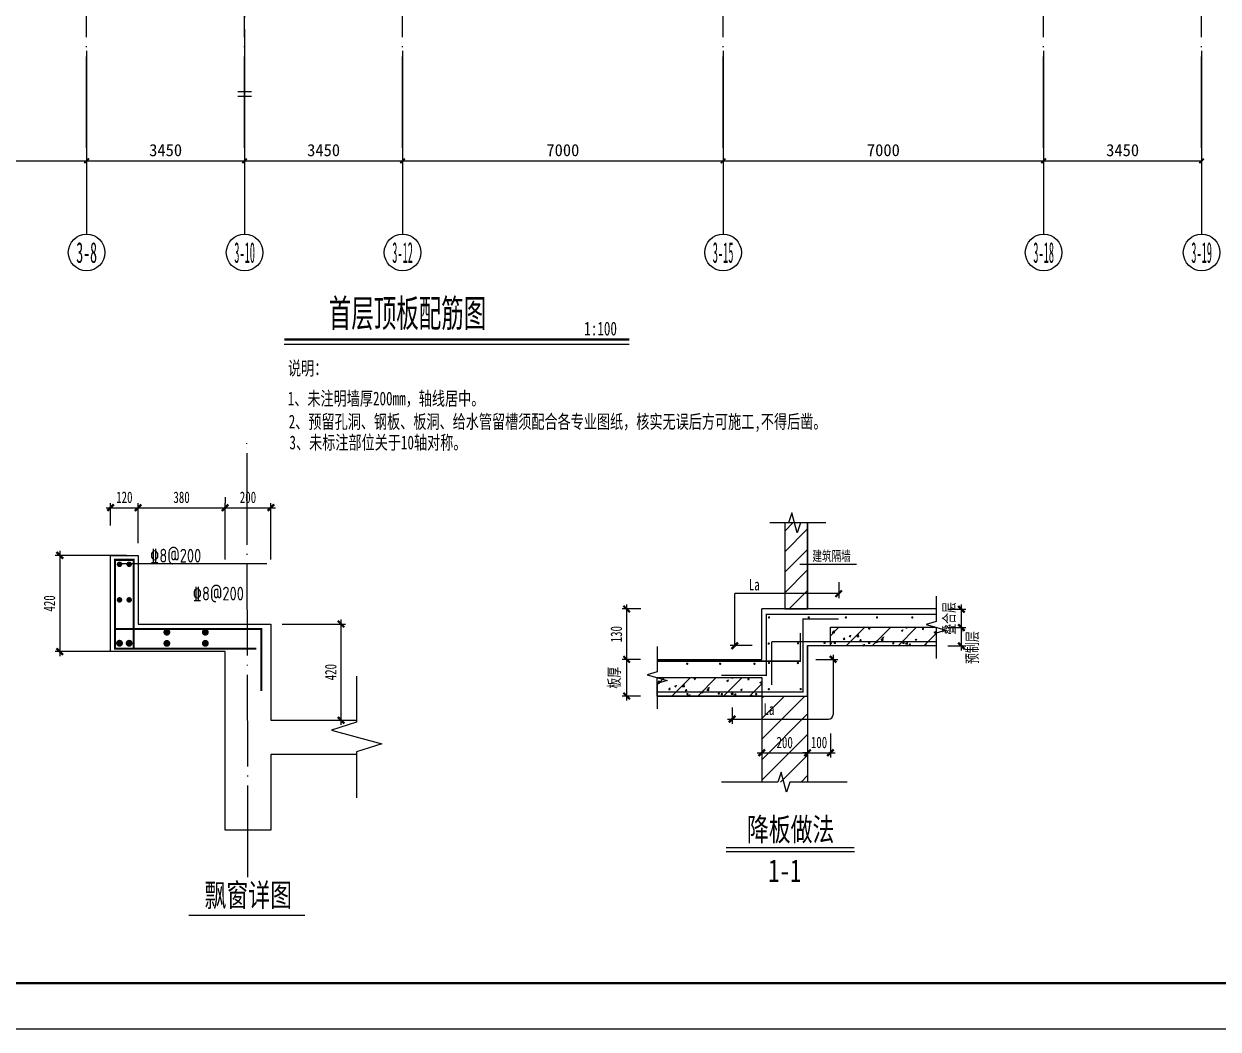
# Model space of a CAD drawing. Extents: x -3200779283 to -8106663, y 659664 to 1123462.
# Drawn here: x -8154621 to -8128540, y 659664 to 681610 of the extents above; entities that cross this region are included whole.
import ezdxf
from ezdxf.enums import TextEntityAlignment as Align
from ezdxf.xclip import XClip

# ---------------------------------------------------------------- set-up
doc = ezdxf.new("R2010")
doc.units = 0
doc.header["$LTSCALE"] = 1000
doc.header["$MEASUREMENT"] = 0
doc.header["$XCLIPFRAME"] = 0
for name, pattern in [('3#-轴线$0$DOTE', [2.42, 2, -0.2, 0.02, -0.2]), ('4#-1F$0$CENTER', [2, 1.25, -0.25, 0.25, -0.25]), ('DASH', [0.35, 0.25, -0.1]), ('节点$0$DASH', [0.35, 0.25, -0.1]), ('节点$0$DOTE', [2.42, 2, -0.2, 0.02, -0.2])]:
    doc.linetypes.add(name, pattern=pattern)
doc.layers.get('Defpoints').update_dxf_attribs({"color": 30, "linetype": 'DASH'})
for name, color, linetype in [('3#-轴线$0$3#-轴号$0$A-ANNO-AXIS-CIRC', 3, 'Continuous'), ('3#-轴线$0$3#-轴号$0$A-ANNO-AXIS-TEXT', 7, 'Continuous'), ('3#-轴线$0$3#-轴号$0$A-ANNO-DIMS', 3, 'Continuous'), ('3#-轴线$0$A-ANNO-DOTE', 10, '3#-轴线$0$DOTE'), ('3#-轴线$0$AXIS_TEXT', 7, 'Continuous'), ('3#4#5#$0$BORDER', 7, 'Continuous'), ('3#4#5#模板$0$BORDER', 7, 'Continuous'), ('4#-1F$0$THIN', 7, 'Continuous'), ('NUM', 7, 'Continuous'), ('S-ANNO-DIMS', 3, 'Continuous'), ('S-ANNO-TEXT', 7, 'Continuous'), ('S-PC-FQ-WYQ', 4, 'Continuous'), ('节点$0$NUM', 7, 'Continuous'), ('节点$0$REIN', 1, 'Continuous'), ('节点$0$S-ANNO-DIMS', 3, 'Continuous'), ('节点$0$S-ANNO-DOTE', 230, '节点$0$DOTE'), ('节点$0$S-ANNO-TEXT', 7, 'Continuous'), ('节点$0$S-ANNO-THIN', 3, 'Continuous'), ('节点$0$S-DETL', 4, 'Continuous'), ('节点$0$S-DETL-DIMS', 210, 'Continuous'), ('节点$0$S-DETL-SBAR', 6, 'Continuous'), ('节点$0$S-DETL-TEXT', 7, 'Continuous'), ('节点$0$S-REIN', 1, 'Continuous'), ('节点$0$S-WALL-HATC', 253, 'Continuous')]:
    doc.layers.add(name, color=color, linetype=linetype)
doc.styles.add('3#-轴线$0$3#-轴号$0$_TCH_AXIS', font='')
doc.styles.add('3#-轴线$0$3#-轴号$0$_TCH_DIM_T3', font='')
doc.styles.add('3#-轴线$0$COMPLEX', font='COMPLEX')
doc.styles.add('宋体', font='', dxfattribs={"width": 0.8})
doc.styles.add('楷体', font='', dxfattribs={"width": 0.6})
doc.styles.add('节点$0$-楷体_GB2312-1.0', font='', dxfattribs={"width": 0.7})
doc.styles.add('节点$0$TSSD_Dimension', font='Tssdeng.shx', dxfattribs={"width": 0.7, "bigfont": 'hztxt.shx'})
doc.styles.add('节点$0$TSSD_Rein', font='Tssdeng.shx', dxfattribs={"width": 0.7, "bigfont": 'hztxt.shx'})
doc.styles.add('节点$0$楷体', font='', dxfattribs={"width": 0.7, "height": 250})
doc.styles.get('3#-轴线$0$3#-轴号$0$_TCH_AXIS').set_extended_font_data('SimSun')
doc.styles.get('3#-轴线$0$3#-轴号$0$_TCH_DIM_T3').set_extended_font_data('SimSun')
doc.styles.get('宋体').set_extended_font_data('SimSun')
doc.styles.get('楷体').set_extended_font_data('KaiTi_GB2312')
doc.styles.get('节点$0$-楷体_GB2312-1.0').set_extended_font_data('KaiTi_GB2312')
doc.styles.get('节点$0$楷体').set_extended_font_data('KaiTi_GB2312')
doc.dimstyles.new('3#-轴线$0$3#-轴号$0$_TCH_ARCH&&100', dxfattribs={"dimtxt": 264.345992, "dimasz": 100, "dimexe": 250, "dimexo": 300, "dimgap": 100, "dimtad": 1, "dimdec": 0, "dimzin": 0, "dimdsep": 46, "dimtxsty": '3#-轴线$0$3#-轴号$0$_TCH_DIM_T3', "dimblk": '3#-轴线$0$3#-轴号$0$_ArchTick', "dimcen": 0.09, "dimclrt": 7, "dimazin": 2, "dimtfac": 1, "dimtdec": 0, "dimtix": 1, "dimtmove": 2, "dimatfit": 3, "dimfxl": 100, "dimtolj": 1, "dimtzin": 0, "dimarcsym": 0})
doc.dimstyles.new('节点$0$TSSD_20_100', dxfattribs={"dimtxt": 300, "dimasz": 100, "dimexe": 100, "dimexo": 250, "dimgap": 100, "dimtad": 1, "dimdec": 0, "dimlfac": 0.2, "dimzin": 0, "dimdsep": 46, "dimtxsty": '节点$0$楷体', "dimblk": '节点$0$_ArchTick', "dimcen": 0, "dimdle": 100, "dimclrt": 7, "dimadec": 0, "dimazin": 0, "dimtfac": 1, "dimtdec": 0, "dimtix": 1, "dimtmove": 2, "dimatfit": 3, "dimfxl": 1, "dimtolj": 1, "dimtzin": 0, "dimarcsym": 0})
pattern_1 = [(45, (207410.23, -258407.8), (-224.5064, 224.5064), [])]

# ---------------------------------------------------------------- blocks, each defined once
blk = doc.blocks.new('A$C635F6008')
at = {"layer": 'NUM', "style": '楷体', "width": 0.7}
for s, p in [('说明：', (161, 2800)), ('   1、未注明墙厚200mm，轴线居中。', (-273, 2141)), ('2、预留孔洞、钢板、板洞、给水管留槽须配合各专业图纸，核实无误后方可施工,不得后凿。', (177, 1636))]:
    blk.add_text(s, height=300, dxfattribs=at).set_placement(p, align=Align.BOTTOM_LEFT)
blk = doc.blocks.new('节点$0$_ArchTick')
at = {"color": 0, "linetype": 'ByBlock', "const_width": 0.5}
blk.add_lwpolyline([(-0.71, -0.71), (0.71, 0.71)], dxfattribs=at)
blk = doc.blocks.new('*D2132')
at = {"layer": 'Defpoints', "color": 0, "transparency": 16777216}
for p in [(91329, -121464), (90329, -122846), (91329, -122846)]:
    blk.add_point(p, dxfattribs=at)
at = {"layer": '节点$0$S-DETL-DIMS', "color": 0, "lineweight": -2, "transparency": 16777216}
for p, q in [((90229, -121464), (91429, -121464)), ((90329, -122596), (90329, -121364)), ((91329, -122596), (91329, -121364))]:
    blk.add_line(p, q, dxfattribs=at)
at = {"layer": '节点$0$S-DETL-DIMS', "color": 0, "lineweight": -2, "transparency": 16777216, "xscale": 100, "yscale": 100, "zscale": 100, "rotation": 180}
blk.add_blockref('节点$0$_ArchTick', (90329, -121464), dxfattribs=at)
at = {"layer": '节点$0$S-DETL-DIMS', "color": 0, "lineweight": -2, "transparency": 16777216, "xscale": 100, "yscale": 100, "zscale": 100}
blk.add_blockref('节点$0$_ArchTick', (91329, -121464), dxfattribs=at)
at = {"layer": '节点$0$S-DETL-DIMS', "color": 7, "transparency": 16777216, "insert": (90829, -121239), "char_height": 250, "attachment_point": 5, "style": '节点$0$楷体'}
blk.add_mtext('\\A1;200', dxfattribs=at)
blk = doc.blocks.new('*D2133')
at = {"layer": 'Defpoints', "color": 0, "transparency": 16777216}
for p in [(90329, -121464), (90329, -121482), (88429, -122488)]:
    blk.add_point(p, dxfattribs=at)
at = {"layer": '节点$0$S-DETL-DIMS', "color": 0, "lineweight": -2, "transparency": 16777216}
for p, q in [((90329, -121232), (90329, -121364)), ((88329, -121464), (90429, -121464)), ((88429, -122238), (88429, -121364))]:
    blk.add_line(p, q, dxfattribs=at)
at = {"layer": '节点$0$S-DETL-DIMS', "color": 0, "lineweight": -2, "transparency": 16777216, "xscale": 100, "yscale": 100, "zscale": 100, "rotation": 180}
blk.add_blockref('节点$0$_ArchTick', (88429, -121464), dxfattribs=at)
at = {"layer": '节点$0$S-DETL-DIMS', "color": 0, "lineweight": -2, "transparency": 16777216, "xscale": 100, "yscale": 100, "zscale": 100}
blk.add_blockref('节点$0$_ArchTick', (90329, -121464), dxfattribs=at)
at = {"layer": '节点$0$S-DETL-DIMS', "color": 7, "transparency": 16777216, "insert": (89379, -121239), "char_height": 250, "attachment_point": 5, "style": '节点$0$楷体'}
blk.add_mtext('\\A1;380', dxfattribs=at)
blk = doc.blocks.new('*D2134')
at = {"layer": 'Defpoints', "color": 0, "transparency": 16777216}
for p in [(91329, -124005), (92862, -124005), (91329, -126105)]:
    blk.add_point(p, dxfattribs=at)
at = {"layer": '节点$0$S-DETL-DIMS', "color": 0, "lineweight": -2, "transparency": 16777216}
for p, q in [((91579, -124005), (92962, -124005)), ((92862, -126205), (92862, -123905)), ((91579, -126105), (92962, -126105))]:
    blk.add_line(p, q, dxfattribs=at)
at = {"layer": '节点$0$S-DETL-DIMS', "color": 0, "lineweight": -2, "transparency": 16777216, "xscale": 100, "yscale": 100, "zscale": 100}
for p, rotation in [((92862, -124005), 90), ((92862, -126105), 270)]:
    blk.add_blockref('节点$0$_ArchTick', p, dxfattribs=dict(at, rotation=rotation))
at = {"layer": '节点$0$S-DETL-DIMS', "color": 7, "transparency": 16777216, "insert": (92637, -125055), "char_height": 250, "attachment_point": 5, "rotation": 90, "style": '节点$0$楷体'}
blk.add_mtext('\\A1;420', dxfattribs=at)
blk = doc.blocks.new('*D2135')
at = {"layer": 'Defpoints', "color": 0, "transparency": 16777216}
for p in [(88429, -122505), (86720, -124605), (88429, -124605)]:
    blk.add_point(p, dxfattribs=at)
at = {"layer": '节点$0$S-DETL-DIMS', "color": 0, "lineweight": -2, "transparency": 16777216}
for p, q in [((88179, -122505), (86620, -122505)), ((86720, -122405), (86720, -124705)), ((88179, -124605), (86620, -124605))]:
    blk.add_line(p, q, dxfattribs=at)
at = {"layer": '节点$0$S-DETL-DIMS', "color": 0, "lineweight": -2, "transparency": 16777216, "xscale": 100, "yscale": 100, "zscale": 100}
for p, rotation in [((86720, -122505), 90), ((86720, -124605), 270)]:
    blk.add_blockref('节点$0$_ArchTick', p, dxfattribs=dict(at, rotation=rotation))
at = {"layer": '节点$0$S-DETL-DIMS', "color": 7, "transparency": 16777216, "insert": (86495, -123555), "char_height": 250, "attachment_point": 5, "rotation": 90, "style": '节点$0$楷体'}
blk.add_mtext('\\A1;420', dxfattribs=at)
blk = doc.blocks.new('*D2032')
at = {"layer": 'Defpoints', "color": 0, "transparency": 16777216}
for p in [(66860, -149373), (67410, -149373), (66860, -149773)]:
    blk.add_point(p, dxfattribs=at)
at = {"layer": '节点$0$S-DETL-DIMS', "color": 0, "lineweight": -2, "transparency": 16777216}
for p, q in [((67110, -149373), (67510, -149373)), ((67410, -149873), (67410, -149273)), ((67110, -149773), (67510, -149773))]:
    blk.add_line(p, q, dxfattribs=at)
at = {"layer": '节点$0$S-DETL-DIMS', "color": 0, "lineweight": -2, "transparency": 16777216, "xscale": 100, "yscale": 100, "zscale": 100}
for p, rotation in [((67410, -149373), 90), ((67410, -149773), 270)]:
    blk.add_blockref('节点$0$_ArchTick', p, dxfattribs=dict(at, rotation=rotation))
at = {"layer": '节点$0$S-DETL-DIMS', "color": 7, "transparency": 16777216, "insert": (67660, -149811), "char_height": 250, "attachment_point": 5, "rotation": 90, "style": '节点$0$楷体'}
blk.add_mtext('\\A1;预制层', dxfattribs=at)
blk = doc.blocks.new('*D2033')
at = {"layer": 'Defpoints', "color": 0, "transparency": 16777216}
for p in [(66860, -148973), (67410, -148973), (66860, -149373)]:
    blk.add_point(p, dxfattribs=at)
at = {"layer": '节点$0$S-DETL-DIMS', "color": 0, "lineweight": -2, "transparency": 16777216}
for p, q in [((67410, -148973), (67410, -148873)), ((67110, -148973), (67510, -148973)), ((67410, -149373), (67410, -148973)), ((67110, -149373), (67510, -149373)), ((67410, -149373), (67410, -149473))]:
    blk.add_line(p, q, dxfattribs=at)
at = {"layer": '节点$0$S-DETL-DIMS', "color": 0, "lineweight": -2, "transparency": 16777216, "xscale": 100, "yscale": 100, "zscale": 100}
for p, rotation in [((67410, -148973), 270), ((67410, -149373), 90)]:
    blk.add_blockref('节点$0$_ArchTick', p, dxfattribs=dict(at, rotation=rotation))
at = {"layer": '节点$0$S-DETL-DIMS', "color": 7, "transparency": 16777216, "insert": (67155, -149173), "char_height": 250, "attachment_point": 5, "rotation": 90, "style": '节点$0$楷体'}
blk.add_mtext('\\A1;叠合层', dxfattribs=at)
blk = doc.blocks.new('*D2034')
at = {"layer": 'Defpoints', "color": 0, "transparency": 16777216}
for p in [(63050, -151438), (64050, -151438), (64050, -152108)]:
    blk.add_point(p, dxfattribs=at)
at = {"layer": '节点$0$S-ANNO-DIMS', "color": 0, "lineweight": -2, "transparency": 16777216}
for p, q in [((63050, -151688), (63050, -152208)), ((64050, -151688), (64050, -152208)), ((62950, -152108), (64150, -152108))]:
    blk.add_line(p, q, dxfattribs=at)
at = {"layer": '节点$0$S-ANNO-DIMS', "color": 0, "lineweight": -2, "transparency": 16777216, "xscale": 100, "yscale": 100, "zscale": 100, "rotation": 180}
blk.add_blockref('节点$0$_ArchTick', (63050, -152108), dxfattribs=at)
at = {"layer": '节点$0$S-ANNO-DIMS', "color": 0, "lineweight": -2, "transparency": 16777216, "xscale": 100, "yscale": 100, "zscale": 100}
blk.add_blockref('节点$0$_ArchTick', (64050, -152108), dxfattribs=at)
at = {"layer": '节点$0$S-ANNO-DIMS', "color": 7, "transparency": 16777216, "insert": (63550, -151883), "char_height": 250, "attachment_point": 5, "style": '节点$0$楷体'}
blk.add_mtext('\\A1;200', dxfattribs=at)
blk = doc.blocks.new('*D2035')
at = {"layer": 'Defpoints', "color": 0, "transparency": 16777216}
for p in [(60100, -150068), (60650, -150068), (60650, -150868)]:
    blk.add_point(p, dxfattribs=at)
at = {"layer": '节点$0$S-DETL-DIMS', "color": 0, "lineweight": -2, "transparency": 16777216}
for p, q in [((60400, -150068), (60000, -150068)), ((60100, -150968), (60100, -149968)), ((60400, -150868), (60000, -150868))]:
    blk.add_line(p, q, dxfattribs=at)
at = {"layer": '节点$0$S-DETL-DIMS', "color": 0, "lineweight": -2, "transparency": 16777216, "xscale": 100, "yscale": 100, "zscale": 100}
for p, rotation in [((60100, -150068), 90), ((60100, -150868), 270)]:
    blk.add_blockref('节点$0$_ArchTick', p, dxfattribs=dict(at, rotation=rotation))
at = {"layer": '节点$0$S-DETL-DIMS', "color": 7, "transparency": 16777216, "insert": (59839, -150468), "char_height": 250, "attachment_point": 5, "rotation": 90, "style": '节点$0$楷体'}
blk.add_mtext('\\A1;板厚', dxfattribs=at)
blk = doc.blocks.new('*D2036')
at = {"layer": 'Defpoints', "color": 0, "transparency": 16777216}
for p in [(60100, -148968), (60660, -148968), (60650, -150068)]:
    blk.add_point(p, dxfattribs=at)
at = {"layer": '节点$0$S-DETL-DIMS', "color": 0, "lineweight": -2, "transparency": 16777216}
for p, q in [((60100, -150168), (60100, -148868)), ((60410, -148968), (60000, -148968)), ((60400, -150068), (60000, -150068))]:
    blk.add_line(p, q, dxfattribs=at)
at = {"layer": '节点$0$S-DETL-DIMS', "color": 0, "lineweight": -2, "transparency": 16777216, "xscale": 100, "yscale": 100, "zscale": 100}
for p, rotation in [((60100, -148968), 90), ((60100, -150068), 270)]:
    blk.add_blockref('节点$0$_ArchTick', p, dxfattribs=dict(at, rotation=rotation))
at = {"layer": '节点$0$S-DETL-DIMS', "color": 7, "transparency": 16777216, "insert": (59875, -149518), "char_height": 250, "attachment_point": 5, "rotation": 90, "style": '节点$0$楷体'}
blk.add_mtext('\\A1;130', dxfattribs=at)
blk = doc.blocks.new('*D2037')
at = {"layer": 'Defpoints', "color": 0, "transparency": 16777216}
for p in [(64050, -151438), (64550, -151438), (64550, -152108)]:
    blk.add_point(p, dxfattribs=at)
at = {"layer": '节点$0$S-ANNO-DIMS', "color": 0, "lineweight": -2, "transparency": 16777216}
for p, q in [((64050, -151688), (64050, -152208)), ((64550, -151688), (64550, -152208)), ((64050, -152108), (63950, -152108)), ((64050, -152108), (64550, -152108)), ((64550, -152108), (64650, -152108))]:
    blk.add_line(p, q, dxfattribs=at)
at = {"layer": '节点$0$S-ANNO-DIMS', "color": 0, "lineweight": -2, "transparency": 16777216, "xscale": 100, "yscale": 100, "zscale": 100}
blk.add_blockref('节点$0$_ArchTick', (64050, -152108), dxfattribs=at)
at = {"layer": '节点$0$S-ANNO-DIMS', "color": 0, "lineweight": -2, "transparency": 16777216, "xscale": 100, "yscale": 100, "zscale": 100, "rotation": 180}
blk.add_blockref('节点$0$_ArchTick', (64550, -152108), dxfattribs=at)
at = {"layer": '节点$0$S-ANNO-DIMS', "color": 7, "transparency": 16777216, "insert": (64300, -151883), "char_height": 250, "attachment_point": 5, "style": '节点$0$楷体'}
blk.add_mtext('\\A1;100', dxfattribs=at)
blk = doc.blocks.new('*D2039')
at = {"layer": 'Defpoints', "color": 0, "transparency": 16777216}
for p in [(88429, -121464), (87829, -122101), (88429, -122101)]:
    blk.add_point(p, dxfattribs=at)
at = {"layer": '节点$0$S-DETL-DIMS', "color": 0, "lineweight": -2, "transparency": 16777216}
for p, q in [((87729, -121464), (88529, -121464)), ((87829, -121851), (87829, -121364)), ((88429, -121851), (88429, -121364))]:
    blk.add_line(p, q, dxfattribs=at)
at = {"layer": '节点$0$S-DETL-DIMS', "color": 0, "lineweight": -2, "transparency": 16777216, "xscale": 100, "yscale": 100, "zscale": 100, "rotation": 180}
blk.add_blockref('节点$0$_ArchTick', (87829, -121464), dxfattribs=at)
at = {"layer": '节点$0$S-DETL-DIMS', "color": 0, "lineweight": -2, "transparency": 16777216, "xscale": 100, "yscale": 100, "zscale": 100}
blk.add_blockref('节点$0$_ArchTick', (88429, -121464), dxfattribs=at)
at = {"layer": '节点$0$S-DETL-DIMS', "color": 7, "transparency": 16777216, "insert": (88129, -121239), "char_height": 250, "attachment_point": 5, "style": '节点$0$楷体'}
blk.add_mtext('\\A1;120', dxfattribs=at)
blk = doc.blocks.new('3#-轴线$0$_AXISO')
blk.add_circle((0, 0), 0.5)
at = {"layer": '3#-轴线$0$AXIS_TEXT', "style": '3#-轴线$0$COMPLEX', "width": 1.041667}
blk.add_attdef('A', text='', height=0.56, dxfattribs=at).set_placement((-0.25, -0.28), (0.25, -0.28), align=Align.FIT)
blk = doc.blocks.new('3#-轴线$0$3#-轴号$0$_ArchTick')
at = {"color": 0, "linetype": 'ByBlock', "const_width": 0.4}
blk.add_lwpolyline([(-0.5, -0.5), (0.5, 0.5)], dxfattribs=at)
blk = doc.blocks.new('*D377')
at = {"layer": '3#-轴线$0$3#-轴号$0$A-ANNO-DIMS', "color": 0, "lineweight": -2, "transparency": 16777216}
for p, q in [((10450, -15882), (10450, -16632)), ((17450, -15882), (17450, -16632)), ((10450, -16382), (17450, -16382))]:
    blk.add_line(p, q, dxfattribs=at)
at = {"layer": 'Defpoints', "color": 0, "transparency": 16777216}
for p in [(10450, -15582), (17450, -15582), (17450, -16382)]:
    blk.add_point(p, dxfattribs=at)
at = {"layer": '3#-轴线$0$3#-轴号$0$A-ANNO-DIMS', "color": 0, "lineweight": -2, "transparency": 16777216, "xscale": 100, "yscale": 100, "zscale": 100, "rotation": 180}
blk.add_blockref('3#-轴线$0$3#-轴号$0$_ArchTick', (10450, -16382), dxfattribs=at)
at = {"layer": '3#-轴线$0$3#-轴号$0$A-ANNO-DIMS', "color": 0, "lineweight": -2, "transparency": 16777216, "xscale": 100, "yscale": 100, "zscale": 100}
blk.add_blockref('3#-轴线$0$3#-轴号$0$_ArchTick', (17450, -16382), dxfattribs=at)
at = {"layer": '3#-轴线$0$3#-轴号$0$A-ANNO-DIMS', "color": 7, "transparency": 16777216, "insert": (13950, -16149), "char_height": 264.3, "attachment_point": 5, "style": '3#-轴线$0$3#-轴号$0$_TCH_DIM_T3'}
blk.add_mtext('\\A1;7000', dxfattribs=at)
blk = doc.blocks.new('*D378')
at = {"layer": '3#-轴线$0$3#-轴号$0$A-ANNO-DIMS', "color": 0, "lineweight": -2, "transparency": 16777216}
for p, q in [((17450, -15882), (17450, -16632)), ((20900, -15882), (20900, -16632)), ((17450, -16382), (20900, -16382))]:
    blk.add_line(p, q, dxfattribs=at)
at = {"layer": 'Defpoints', "color": 0, "transparency": 16777216}
for p in [(17450, -15582), (20900, -15582), (20900, -16382)]:
    blk.add_point(p, dxfattribs=at)
at = {"layer": '3#-轴线$0$3#-轴号$0$A-ANNO-DIMS', "color": 0, "lineweight": -2, "transparency": 16777216, "xscale": 100, "yscale": 100, "zscale": 100, "rotation": 180}
blk.add_blockref('3#-轴线$0$3#-轴号$0$_ArchTick', (17450, -16382), dxfattribs=at)
at = {"layer": '3#-轴线$0$3#-轴号$0$A-ANNO-DIMS', "color": 0, "lineweight": -2, "transparency": 16777216, "xscale": 100, "yscale": 100, "zscale": 100}
blk.add_blockref('3#-轴线$0$3#-轴号$0$_ArchTick', (20900, -16382), dxfattribs=at)
at = {"layer": '3#-轴线$0$3#-轴号$0$A-ANNO-DIMS', "color": 7, "transparency": 16777216, "insert": (19175, -16149), "char_height": 264.3, "attachment_point": 5, "style": '3#-轴线$0$3#-轴号$0$_TCH_DIM_T3'}
blk.add_mtext('\\A1;3450', dxfattribs=at)
blk = doc.blocks.new('*D379')
at = {"layer": '3#-轴线$0$3#-轴号$0$A-ANNO-DIMS', "color": 0, "lineweight": -2, "transparency": 16777216}
for p, q in [((20900, -15882), (20900, -16632)), ((24350, -15882), (24350, -16632)), ((20900, -16382), (24350, -16382))]:
    blk.add_line(p, q, dxfattribs=at)
at = {"layer": 'Defpoints', "color": 0, "transparency": 16777216}
for p in [(20900, -15582), (24350, -15582), (24350, -16382)]:
    blk.add_point(p, dxfattribs=at)
at = {"layer": '3#-轴线$0$3#-轴号$0$A-ANNO-DIMS', "color": 0, "lineweight": -2, "transparency": 16777216, "xscale": 100, "yscale": 100, "zscale": 100, "rotation": 180}
blk.add_blockref('3#-轴线$0$3#-轴号$0$_ArchTick', (20900, -16382), dxfattribs=at)
at = {"layer": '3#-轴线$0$3#-轴号$0$A-ANNO-DIMS', "color": 0, "lineweight": -2, "transparency": 16777216, "xscale": 100, "yscale": 100, "zscale": 100}
blk.add_blockref('3#-轴线$0$3#-轴号$0$_ArchTick', (24350, -16382), dxfattribs=at)
at = {"layer": '3#-轴线$0$3#-轴号$0$A-ANNO-DIMS', "color": 7, "transparency": 16777216, "insert": (22625, -16149), "char_height": 264.3, "attachment_point": 5, "style": '3#-轴线$0$3#-轴号$0$_TCH_DIM_T3'}
blk.add_mtext('\\A1;3450', dxfattribs=at)
blk = doc.blocks.new('*D380')
at = {"layer": '3#-轴线$0$3#-轴号$0$A-ANNO-DIMS', "color": 0, "lineweight": -2, "transparency": 16777216}
for p, q in [((24350, -15882), (24350, -16632)), ((31350, -15882), (31350, -16632)), ((24350, -16382), (31350, -16382))]:
    blk.add_line(p, q, dxfattribs=at)
at = {"layer": 'Defpoints', "color": 0, "transparency": 16777216}
for p in [(24350, -15582), (31350, -15582), (31350, -16382)]:
    blk.add_point(p, dxfattribs=at)
at = {"layer": '3#-轴线$0$3#-轴号$0$A-ANNO-DIMS', "color": 0, "lineweight": -2, "transparency": 16777216, "xscale": 100, "yscale": 100, "zscale": 100, "rotation": 180}
blk.add_blockref('3#-轴线$0$3#-轴号$0$_ArchTick', (24350, -16382), dxfattribs=at)
at = {"layer": '3#-轴线$0$3#-轴号$0$A-ANNO-DIMS', "color": 0, "lineweight": -2, "transparency": 16777216, "xscale": 100, "yscale": 100, "zscale": 100}
blk.add_blockref('3#-轴线$0$3#-轴号$0$_ArchTick', (31350, -16382), dxfattribs=at)
at = {"layer": '3#-轴线$0$3#-轴号$0$A-ANNO-DIMS', "color": 7, "transparency": 16777216, "insert": (27850, -16149), "char_height": 264.3, "attachment_point": 5, "style": '3#-轴线$0$3#-轴号$0$_TCH_DIM_T3'}
blk.add_mtext('\\A1;7000', dxfattribs=at)
blk = doc.blocks.new('*D381')
at = {"layer": '3#-轴线$0$3#-轴号$0$A-ANNO-DIMS', "color": 0, "lineweight": -2, "transparency": 16777216}
for p, q in [((31350, -15882), (31350, -16632)), ((38350, -15882), (38350, -16632)), ((31350, -16382), (38350, -16382))]:
    blk.add_line(p, q, dxfattribs=at)
at = {"layer": 'Defpoints', "color": 0, "transparency": 16777216}
for p in [(31350, -15582), (38350, -15582), (38350, -16382)]:
    blk.add_point(p, dxfattribs=at)
at = {"layer": '3#-轴线$0$3#-轴号$0$A-ANNO-DIMS', "color": 0, "lineweight": -2, "transparency": 16777216, "xscale": 100, "yscale": 100, "zscale": 100, "rotation": 180}
blk.add_blockref('3#-轴线$0$3#-轴号$0$_ArchTick', (31350, -16382), dxfattribs=at)
at = {"layer": '3#-轴线$0$3#-轴号$0$A-ANNO-DIMS', "color": 0, "lineweight": -2, "transparency": 16777216, "xscale": 100, "yscale": 100, "zscale": 100}
blk.add_blockref('3#-轴线$0$3#-轴号$0$_ArchTick', (38350, -16382), dxfattribs=at)
at = {"layer": '3#-轴线$0$3#-轴号$0$A-ANNO-DIMS', "color": 7, "transparency": 16777216, "insert": (34850, -16149), "char_height": 264.3, "attachment_point": 5, "style": '3#-轴线$0$3#-轴号$0$_TCH_DIM_T3'}
blk.add_mtext('\\A1;7000', dxfattribs=at)
blk = doc.blocks.new('*D382')
at = {"layer": '3#-轴线$0$3#-轴号$0$A-ANNO-DIMS', "color": 0, "lineweight": -2, "transparency": 16777216}
for p, q in [((38350, -15882), (38350, -16632)), ((41800, -15882), (41800, -16632)), ((38350, -16382), (41800, -16382))]:
    blk.add_line(p, q, dxfattribs=at)
at = {"layer": 'Defpoints', "color": 0, "transparency": 16777216}
for p in [(38350, -15582), (41800, -15582), (41800, -16382)]:
    blk.add_point(p, dxfattribs=at)
at = {"layer": '3#-轴线$0$3#-轴号$0$A-ANNO-DIMS', "color": 0, "lineweight": -2, "transparency": 16777216, "xscale": 100, "yscale": 100, "zscale": 100, "rotation": 180}
blk.add_blockref('3#-轴线$0$3#-轴号$0$_ArchTick', (38350, -16382), dxfattribs=at)
at = {"layer": '3#-轴线$0$3#-轴号$0$A-ANNO-DIMS', "color": 0, "lineweight": -2, "transparency": 16777216, "xscale": 100, "yscale": 100, "zscale": 100}
blk.add_blockref('3#-轴线$0$3#-轴号$0$_ArchTick', (41800, -16382), dxfattribs=at)
at = {"layer": '3#-轴线$0$3#-轴号$0$A-ANNO-DIMS', "color": 7, "transparency": 16777216, "insert": (40075, -16149), "char_height": 264.3, "attachment_point": 5, "style": '3#-轴线$0$3#-轴号$0$_TCH_DIM_T3'}
blk.add_mtext('\\A1;3450', dxfattribs=at)
blk = doc.blocks.new('节点')
at = {"layer": '节点$0$S-WALL-HATC'}
h = blk.add_hatch(dxfattribs=at)
h.set_pattern_fill('ANSI31', color=256, scale=100, style=0)
h.set_pattern_definition(pattern_1)
h.paths.add_polyline_path([(64050.2, -147087.8), (63550.2, -147087.8), (63550.2, -148967.8), (64050.2, -148967.8)])
h = blk.add_hatch(dxfattribs=at)
h.set_pattern_fill('ARMOREDW', color=256, scale=50)
h.set_pattern_definition([(50, (225480.23, -251027.8), (358.6301, -31.37607), [37.5, -412.5]), (355, (225480.23, -251027.8), (-69.3757, 376.0961), [30, -330]), (100.4514, (225510.1, -251030.43), (289.2547, 344.7198), [31.8701, -350.57106]), (46.1842, (225480.23, -250927.8), (533.6205, -82.7595), [56.25, -618.75]), (96.6356, (225524.7, -250934.7), (467.3314, 487.059), [47.8051, -525.8565]), (351.1842, (225480.23, -250927.8), (467.331, 487.0593), [45, -495]), (21, (225530.23, -250952.8), (298.45353, -201.30945), [37.5, -412.5]), (326, (225530.23, -250952.8), (121.6577, 362.575), [30, -330]), (71.4514, (225555.1, -250969.6), (420.1113, 161.26525), [31.8701, -350.57106]), (45, (225480.23, -251027.8), (-282.8427, 282.8427), [])])
h.paths.add_polyline_path([(66860, -149772.8), (64550.2, -149772.8), (64550.2, -149367.8), (66860, -149367.8)])
h = blk.add_hatch(dxfattribs=at)
h.set_pattern_fill('ARMOREDW', color=256, scale=50)
h.set_pattern_definition([(50, (221670.4, -252122.8), (358.6301, -31.37607), [37.5, -412.5]), (355, (221670.4, -252122.8), (-69.3757, 376.0961), [30, -330]), (100.4514, (221700.3, -252125.43), (289.2547, 344.7198), [31.8701, -350.57106]), (46.1842, (221670.4, -252022.8), (533.6205, -82.7595), [56.25, -618.75]), (96.6356, (221714.9, -252029.7), (467.3314, 487.059), [47.8051, -525.8565]), (351.1842, (221670.4, -252022.8), (467.331, 487.0593), [45, -495]), (21, (221720.4, -252047.8), (298.45353, -201.30945), [37.5, -412.5]), (326, (221720.4, -252047.8), (121.6577, 362.575), [30, -330]), (71.4514, (221745.28, -252064.6), (420.1113, 161.26525), [31.8701, -350.57106]), (45, (221670.4, -252122.8), (-282.8427, 282.8427), [])])
h.paths.add_polyline_path([(63050.2, -150867.8), (60766.3, -150867.8), (60766.3, -150462.8), (63050.2, -150462.8)])
h = blk.add_hatch(dxfattribs=at)
h.set_pattern_fill('ANSI31', color=256, scale=100, style=0)
h.set_pattern_definition(pattern_1)
h.paths.add_polyline_path([(64050.2, -152747.8), (63051.2, -152747.8), (63051.2, -150867.8), (64050.2, -150867.8)])
blk.add_line((88018.3, -122680.3), (91240.4, -122680.3))
blk.add_lwpolyline([(93199.8, -126855.2), (91328.7, -126855.2), (91328.7, -128505.2), (90328.7, -128505.2), (90328.7, -124605.2), (87828.7, -124605.2), (87828.7, -122505.2), (88428.7, -122505.2), (88428.7, -124005.2), (91328.7, -124005.2), (91328.7, -126105.2), (93199.8, -126105.2)])
at = {"layer": '节点$0$NUM', "const_width": 30}
for points in [[(89531.4, -130362.8), (92077.7, -130362.8)], [(62271.2, -154179.1), (65074.2, -154179.1)]]:
    blk.add_lwpolyline(points, dxfattribs=at)
at = {"layer": '节点$0$NUM'}
blk.add_lwpolyline([(62271.2, -154259.1), (65074.2, -154259.1)], dxfattribs=at)
at = {"layer": '节点$0$REIN', "const_width": 45}
for points in [[(88193.4, -122602.7), (88331.2, -122602.7), (88331.2, -124539.2), (87926.2, -124539.2), (87926.2, -122602.7), (88331.2, -122602.7), (88331.2, -122740.5)], [(87926.2, -124110.2), (91123.2, -124110.2), (91123.2, -125469.4)], [(87926.2, -124539.2), (91013.5, -124539.2)]]:
    blk.add_lwpolyline(points, dxfattribs=at)
at = {"layer": '节点$0$REIN'}
for points, const_width in [([(87993.7, -122700.2, 1), (88053.7, -122700.2, 1)], 60), ([(88204.8, -122700.2, 1), (88264.8, -122700.2, 1)], 60), ([(87993.7, -123477.1, 1), (88053.7, -123477.1, 1)], 60), ([(88204.8, -123477.1, 1), (88264.8, -123477.1, 1)], 60), ([(89020.4, -124182.5, 1), (89095.4, -124182.5, 1)], 75), ([(89860.4, -124182.5, 1), (89935.4, -124182.5, 1)], 75), ([(87986.2, -124423.9, 1), (88061.2, -124423.9, 1)], 75), ([(88196.2, -124423.9, 1), (88271.2, -124423.9, 1)], 75), ([(89020.4, -124426.8, 1), (89095.4, -124426.8, 1)], 75), ([(89860.4, -124426.8, 1), (89935.4, -124426.8, 1)], 75)]:
    blk.add_lwpolyline(points, format="xyb", close=True, dxfattribs=dict(at, const_width=const_width))
at = {"layer": '节点$0$S-ANNO-DIMS'}
for p, q in [((63880.2, -147987.8), (65120.2, -147987.8)), ((64730.2, -148378.7), (64730.2, -148732.8)), ((62460.2, -149767.8), (62460.2, -148632.8)), ((64730.2, -148632.8), (62460.2, -148632.8)), ((62838.1, -149767.8), (62360.2, -149767.8)), ((64230.2, -150067.8), (64708.1, -150067.8)), ((64608.1, -149967.8), (64608.1, -151272)), ((62400.2, -151117.8), (62400.2, -151472)), ((62300.2, -151372), (64508.1, -151372))]:
    blk.add_line(p, q, dxfattribs=at)
blk.add_arc((64508.1, -151272), 100, 270, 0, dxfattribs=at)
at = {"layer": '节点$0$S-ANNO-DOTE'}
blk.add_line((90828.7, -129532.3), (90807.6, -119911.2), dxfattribs=at)
at = {"layer": '节点$0$S-ANNO-THIN'}
for points in [[(93199.8, -125145.9), (93199.8, -126145.9), (92649.8, -126320.9), (93749.8, -126620.9), (93199.8, -126795.9), (93199.8, -127795.9)], [(64450.5, -147087.8), (63893.2, -147087.8), (63823.2, -147307.8), (63703.2, -146867.8), (63633.2, -147087.8), (63223.8, -147087.8)], [(66860, -148687.8), (66860, -149237.8), (66640, -149307.8), (67080, -149427.8), (66860, -149497.8), (66860, -150047.8)], [(60766.3, -149787.8), (60766.3, -150337.8), (60546.3, -150407.8), (60986.3, -150527.8), (60766.3, -150597.8), (60766.3, -151147.8)], [(64913.2, -152747.8), (63663.2, -152747.8), (63593.2, -152967.8), (63473.2, -152527.8), (63403.2, -152747.8), (62167.1, -152747.8)]]:
    blk.add_lwpolyline(points, dxfattribs=at)
at = {"layer": '节点$0$S-DETL'}
for p, q in [((63050.2, -150067.8), (63050.2, -148967.8)), ((64550.2, -149772.8), (64050.2, -149772.8))]:
    blk.add_line(p, q, dxfattribs=at)
for points in [[(63550.2, -147087.8), (63550.2, -148967.8)], [(64050.2, -147087.8), (64050.2, -148967.8)], [(66860, -148967.8), (63050.2, -148967.8)], [(63050.2, -150867.8), (64050.2, -150867.8), (64050.2, -149767.8)], [(64050.2, -149767.8), (64050.2, -149767.8), (64050.2, -150867.8)], [(60766.3, -150067.8), (63050.2, -150067.8)], [(60766.3, -150867.8), (63050.2, -150867.8)], [(63050.2, -150867.8), (63052.2, -152747.8)], [(64050.2, -150867.8), (64050.2, -152747.8)]]:
    blk.add_lwpolyline(points, dxfattribs=at)
at = {"layer": '节点$0$S-DETL-SBAR'}
for points, const_width in [([(89524.7, -124539.2), (89524.7, -123537.6), (91626, -123537.6)], 0.75), ([(89897.9, -124426.8), (89897.9, -123537.6)], 0.3)]:
    blk.add_lwpolyline(points, dxfattribs=dict(at, const_width=const_width))
at = {"layer": '节点$0$S-REIN', "const_width": 30}
for points in [[(60766.3, -150778.7), (63948.3, -150778.7), (63948.3, -149187.8), (64730.2, -149187.8)], [(66860, -149679.4), (63266.3, -149679.4)], [(63266.3, -149679.4), (63266.3, -150627.1)]]:
    blk.add_lwpolyline(points, dxfattribs=at)
at = {"layer": '节点$0$S-REIN', "color": 2, "const_width": 30}
for points in [[(66860, -149086.6), (63150.6, -149086.6), (63150.6, -150415.3), (62167.2, -150415.3)], [(60766.3, -150106.6), (63890.2, -150106.6), (63890.2, -149490.8)]]:
    blk.add_lwpolyline(points, dxfattribs=at)
at = {"layer": '节点$0$S-REIN', "color": 2, "linetype": '节点$0$DASH', "const_width": 25}
for points in [[(63195.5, -149152.5, -1), (63220.5, -149152.5, -1)], [(64063.3, -149152.5, -1), (64088.3, -149152.5, -1)], [(64875.8, -149152.5, -1), (64900.8, -149152.5, -1)], [(65554.1, -149152.5, -1), (65579.1, -149152.5, -1)], [(66324.8, -149152.5, -1), (66349.8, -149152.5, -1)], [(63189.3, -149724, -1), (63214.3, -149724, -1)], [(63828.5, -149717.8, -1), (63853.5, -149717.8, -1)], [(64410.2, -149710.6, -1), (64435.2, -149710.6, -1)], [(61410, -150163.8, -1), (61435, -150163.8, -1)], [(62127.8, -150163.8, -1), (62152.8, -150163.8, -1)], [(62877.8, -150163.8, -1), (62902.8, -150163.8, -1)], [(63195.3, -150147.8, -1), (63220.3, -150147.8, -1)], [(63827.7, -150147.8, -1), (63852.7, -150147.8, -1)], [(63191.6, -150717.8, -1), (63216.6, -150717.8, -1)], [(63887.7, -150717.8, -1), (63912.7, -150717.8, -1)]]:
    blk.add_lwpolyline(points, format="xyb", close=True, dxfattribs=at)
at = {"layer": '节点$0$S-REIN', "linetype": '节点$0$DASH', "const_width": 25}
for points in [[(64633, -149710.6, -1), (64658, -149710.6, -1)], [(65383, -149710.6, -1), (65408, -149710.6, -1)], [(66133, -149710.6, -1), (66158, -149710.6, -1)], [(61415.1, -150825.7, -1), (61440.1, -150825.7, -1)], [(62165.1, -150825.7, -1), (62190.1, -150825.7, -1)], [(62915.1, -150825.7, -1), (62940.1, -150825.7, -1)]]:
    blk.add_lwpolyline(points, format="xyb", close=True, dxfattribs=at)
at = {"layer": '节点$0$S-WALL-HATC'}
for points in [[(64050.2, -147087.8), (63550.2, -147087.8), (63550.2, -148967.8), (64050.2, -148967.8)], [(66860, -149772.8), (64550.2, -149772.8), (64550.2, -149367.8), (66860, -149367.8)], [(63050.2, -150867.8), (60766.3, -150867.8), (60766.3, -150462.8), (63050.2, -150462.8)]]:
    blk.add_lwpolyline(points, close=True, dxfattribs=at)
at = {"layer": '节点$0$S-ANNO-DIMS'}
for p, xscale, yscale, zscale, rotation in [((64730.2, -148632.8), 100, 100, 100, 180), ((62460.2, -149767.8), -100, 100, 100, 270), ((64608.1, -150067.8), 100.0000000000003, 100.0000000000003, 100.0000000000003, 90), ((62400.2, -151372), 100, 100, 100, 180)]:
    blk.add_blockref('节点$0$_ArchTick', p, dxfattribs=dict(at, xscale=xscale, yscale=yscale, zscale=zscale, rotation=rotation))
at = {"layer": '节点$0$NUM', "style": '节点$0$楷体', "width": 0.7}
blk.add_text('飘窗详图', height=500, dxfattribs=at).set_placement((90835.3, -129672.1), align=Align.TOP_CENTER)
for s, p in [('降板做法', (62725.1, -154030.3)), ('1-1', (63194.9, -154931.3))]:
    blk.add_text(s, height=500, dxfattribs=at).set_placement(p)
at = {"layer": '节点$0$S-ANNO-TEXT', "char_height": 250, "attachment_point": 5}
for s, insert, style in [('\\A1;建筑隔墙', (64575.2, -147818.5), '节点$0$TSSD_Dimension'), ('\\A1;La', (62885.2, -148438.5), '节点$0$-楷体_GB2312-1.0'), ('\\A1;La', (63205.2, -151157), '节点$0$-楷体_GB2312-1.0')]:
    blk.add_mtext(s, dxfattribs=dict(at, insert=insert, style=style))
at = {"layer": '节点$0$S-DETL-TEXT', "style": '节点$0$TSSD_Rein', "width": 0.8}
for p in [(88688.7, -122662), (89620.2, -123489.4)]:
    blk.add_text('%%1328@200', height=300, dxfattribs=at).set_placement(p)
at = {"layer": '节点$0$S-ANNO-DIMS'}
for base, p1, p2, picture, middle in [((64050.2, -152107.8), (63050.2, -151438), (64050.2, -151438), '*D2034', (63550.2, -151882.8)), ((64550.2, -152107.8), (64050.2, -151438), (64550.2, -151438), '*D2037', (64300.2, -151882.8))]:
    dim = blk.add_linear_dim(base=base, p1=p1, p2=p2, dimstyle='节点$0$TSSD_20_100', dxfattribs=at)
    dim.commit()
    dim.dimension.update_dxf_attribs({"geometry": picture, "text_midpoint": middle})
at = {"layer": '节点$0$S-DETL-DIMS'}
for base, p1, p2, picture, middle in [((88428.7, -121464), (87828.7, -122101.2), (88428.7, -122101.2), '*D2039', (88128.7, -121239)), ((90328.7, -121464), (88428.7, -122487.6), (90328.7, -121481.6), '*D2133', (89378.7, -121239)), ((91328.7, -121464), (90328.7, -122846.2), (91328.7, -122846.2), '*D2132', (90828.7, -121239))]:
    dim = blk.add_linear_dim(base=base, p1=p1, p2=p2, dimstyle='节点$0$TSSD_20_100', dxfattribs=at)
    dim.commit()
    dim.dimension.update_dxf_attribs({"geometry": picture, "text_midpoint": middle})
for base, p1, p2, picture, middle in [((86720.1, -124605.2), (88428.7, -122505.2), (88428.7, -124605.2), '*D2135', (86495.1, -123555.2)), ((92862.2, -124005.2), (91328.7, -126105.2), (91328.7, -124005.2), '*D2134', (92637.2, -125055.2))]:
    dim = blk.add_linear_dim(base=base, p1=p1, p2=p2, angle=90, dimstyle='节点$0$TSSD_20_100', dxfattribs=at)
    dim.commit()
    dim.dimension.update_dxf_attribs({"geometry": picture, "text_midpoint": middle})
for base, p1, p2, text, picture, middle in [((60100.2, -148967.8), (60650.2, -150067.8), (60660.2, -148967.8), '130', '*D2036', (59875.2, -149517.8)), ((67410, -148972.8), (66860, -149372.8), (66860, -148972.8), '叠合层', '*D2033', (67154.6, -149172.8)), ((60100.2, -150067.8), (60650.2, -150867.8), (60650.2, -150067.8), '板厚', '*D2035', (59839.4, -150467.8))]:
    dim = blk.add_linear_dim(base=base, p1=p1, p2=p2, angle=90, text=text, dimstyle='节点$0$TSSD_20_100', dxfattribs=at)
    dim.commit()
    dim.dimension.update_dxf_attribs({"geometry": picture, "text_midpoint": middle})
dim = blk.add_linear_dim(base=(67410, -149372.8), p1=(66860, -149772.8), p2=(66860, -149372.8), angle=90, text='预制层', dimstyle='节点$0$TSSD_20_100', dxfattribs=at)
dim.commit()
dim.dimension.update_dxf_attribs({"geometry": '*D2032', "text_midpoint": (67660, -149810.6), "dimtype": 128})
blk = doc.blocks.new('3#-轴线$0$3#-轴号')
at = {"layer": '3#-轴线$0$3#-轴号$0$A-ANNO-AXIS-CIRC'}
for p, q in [((17450, -13981.5), (17450, -17981.5)), ((20900, -13981.5), (20900, -17981.5)), ((24350, -13981.5), (24350, -17981.5)), ((31350, -13981.5), (31350, -17981.5)), ((38350, -13981.5), (38350, -17981.5)), ((41800, -13981.5), (41800, -17981.5))]:
    blk.add_line(p, q, dxfattribs=at)
ref = blk.add_blockref('3#-轴线$0$_AXISO', (17450, -18381.5), dxfattribs=dict(at, xscale=800, yscale=800, zscale=800))
ref.add_attrib('A', '3-8', dxfattribs={"layer": '3#-轴线$0$3#-轴号$0$A-ANNO-AXIS-TEXT', "height": 452.55, "style": '3#-轴线$0$3#-轴号$0$_TCH_AXIS', "width": 0.466146}).set_placement((17223.7, -18607.8), (17676.3, -18607.8), align=Align.FIT)
ref = blk.add_blockref('3#-轴线$0$_AXISO', (20900, -18381.5), dxfattribs=dict(at, xscale=800, yscale=800, zscale=800))
ref.add_attrib('A', '3-10', dxfattribs={"layer": '3#-轴线$0$3#-轴号$0$A-ANNO-AXIS-TEXT', "height": 452.55, "style": '3#-轴线$0$3#-轴号$0$_TCH_AXIS', "width": 0.349609}).set_placement((20673.7, -18607.8), (21126.3, -18607.8), align=Align.FIT)
ref = blk.add_blockref('3#-轴线$0$_AXISO', (24350, -18381.5), dxfattribs=dict(at, xscale=800, yscale=800, zscale=800))
ref.add_attrib('A', '3-12', dxfattribs={"layer": '3#-轴线$0$3#-轴号$0$A-ANNO-AXIS-TEXT', "height": 452.55, "style": '3#-轴线$0$3#-轴号$0$_TCH_AXIS', "width": 0.349609}).set_placement((24123.7, -18607.8), (24576.3, -18607.8), align=Align.FIT)
ref = blk.add_blockref('3#-轴线$0$_AXISO', (31350, -18381.5), dxfattribs=dict(at, xscale=800, yscale=800, zscale=800))
ref.add_attrib('A', '3-15', dxfattribs={"layer": '3#-轴线$0$3#-轴号$0$A-ANNO-AXIS-TEXT', "height": 452.55, "style": '3#-轴线$0$3#-轴号$0$_TCH_AXIS', "width": 0.349609}).set_placement((31123.7, -18607.8), (31576.3, -18607.8), align=Align.FIT)
ref = blk.add_blockref('3#-轴线$0$_AXISO', (38350, -18381.5), dxfattribs=dict(at, xscale=800, yscale=800, zscale=800))
ref.add_attrib('A', '3-18', dxfattribs={"layer": '3#-轴线$0$3#-轴号$0$A-ANNO-AXIS-TEXT', "height": 452.55, "style": '3#-轴线$0$3#-轴号$0$_TCH_AXIS', "width": 0.349609}).set_placement((38123.7, -18607.8), (38576.3, -18607.8), align=Align.FIT)
ref = blk.add_blockref('3#-轴线$0$_AXISO', (41800, -18381.5), dxfattribs=dict(at, xscale=800, yscale=800, zscale=800))
ref.add_attrib('A', '3-19', dxfattribs={"layer": '3#-轴线$0$3#-轴号$0$A-ANNO-AXIS-TEXT', "height": 452.55, "style": '3#-轴线$0$3#-轴号$0$_TCH_AXIS', "width": 0.349609}).set_placement((41573.7, -18607.8), (42026.3, -18607.8), align=Align.FIT)
at = {"layer": '3#-轴线$0$3#-轴号$0$A-ANNO-DIMS'}
for p1, p2, picture, middle in [((10450, -15581.5), (17450, -15581.5), '*D377', (13950, -16149.3)), ((17450, -15581.5), (20900, -15581.5), '*D378', (19175, -16149.3)), ((20900, -15581.5), (24350, -15581.5), '*D379', (22625, -16149.3)), ((24350, -15581.5), (31350, -15581.5), '*D380', (27850, -16149.3)), ((31350, -15581.5), (38350, -15581.5), '*D381', (34850, -16149.3)), ((38350, -15581.5), (41800, -15581.5), '*D382', (40075, -16149.3))]:
    dim = blk.add_aligned_dim(p1=p1, p2=p2, distance=-800, dimstyle='3#-轴线$0$3#-轴号$0$_TCH_ARCH&&100', dxfattribs=at)
    dim.commit()
    dim.dimension.update_dxf_attribs({"geometry": picture, "text_midpoint": middle})
blk = doc.blocks.new('3#-轴线')
at = {"layer": '3#-轴线$0$A-ANNO-DOTE'}
for points in [[(20900, -16100), (20900, 5500)], [(41800, -16100), (41800, 5500)], [(17450, -16100), (17450, -3200)], [(24350, -16100), (24350, -3200)], [(38350, -16100), (38350, -3200)], [(31350, -16100), (31350, -7100)]]:
    blk.add_lwpolyline(points, dxfattribs=at)
blk.add_blockref('3#-轴线$0$3#-轴号', (0, 0))

msp = doc.modelspace()

# ---------------------------------------------------------------- linework, layer by layer
at = {"layer": '3#4#5#$0$BORDER'}
msp.add_lwpolyline([(-8190763, 659664), (-8190763, 719064), (-8106663, 719064), (-8106663, 659664)], close=True, dxfattribs=at)
at = {"layer": '3#4#5#$0$BORDER', "const_width": 50}
msp.add_lwpolyline([(-8188263, 660664), (-8188263, 718064), (-8107663, 718064), (-8107663, 660664)], close=True, dxfattribs=at)
at = {"layer": '3#4#5#模板$0$BORDER'}
msp.add_lwpolyline([(-8190763, 659664), (-8190763, 719064), (-8106663, 719064), (-8106663, 659664)], close=True, dxfattribs=at)
at = {"layer": '3#4#5#模板$0$BORDER', "const_width": 50}
msp.add_lwpolyline([(-8188263, 660664), (-8188263, 718064), (-8107663, 718064), (-8107663, 660664)], close=True, dxfattribs=at)
at = {"layer": '4#-1F$0$THIN', "linetype": '4#-1F$0$CENTER'}
msp.add_line((-8149800, 697498), (-8149800, 679843), dxfattribs=at)
at = {"layer": '4#-1F$0$THIN'}
for p, q in [((-8149650, 680123), (-8149950, 680123)), ((-8149650, 680023), (-8149950, 680023))]:
    msp.add_line(p, q, dxfattribs=at)
at = {"layer": 'NUM', "const_width": 50}
msp.add_lwpolyline([(-8148935, 674718), (-8141400, 674718)], dxfattribs=at)
at = {"layer": 'NUM'}
msp.add_lwpolyline([(-8148935, 674618), (-8141400, 674618)], dxfattribs=at)

# ---------------------------------------------------------------- block references
msp.add_blockref('3#-轴线', (-8170700, 695001))
at = {"layer": 'S-ANNO-DIMS'}
msp.add_blockref('A$C635F6008', (-8149014, 671051), dxfattribs=at)
at = {"layer": 'S-PC-FQ-WYQ'}
ref = msp.add_blockref('节点', (-8201556, 817804), dxfattribs=at)
XClip(ref).set_block_clipping_path([(57189.6103488923, -157140.1694555586), (69192.0149457444, -143010.911922983)])
ref = msp.add_blockref('节点', (-8240556, 792512), dxfattribs=at)
XClip(ref).set_block_clipping_path([(84284.5423380377, -130818.9809801643), (97387.4760868757, -119152.1959838063)])

# ---------------------------------------------------------------- texts
at = {"layer": 'NUM', "style": '楷体'}
for s, height, width, p in [('首层顶板配筋图', 600, 0.6, (-8147961, 674814)), ('3、未标注部位关于10轴对称。', 300, 0.7, (-8148821, 672232))]:
    msp.add_text(s, height=height, dxfattribs=dict(at, width=width)).set_placement(p, align=Align.BOTTOM_LEFT)
at = {"layer": 'S-ANNO-TEXT', "linetype": 'Continuous', "style": '宋体', "width": 0.7}
msp.add_text('1:100', height=300, dxfattribs=at).set_placement((-8142383, 674718), align=Align.BOTTOM_LEFT)

doc.saveas('drawing.dxf')
